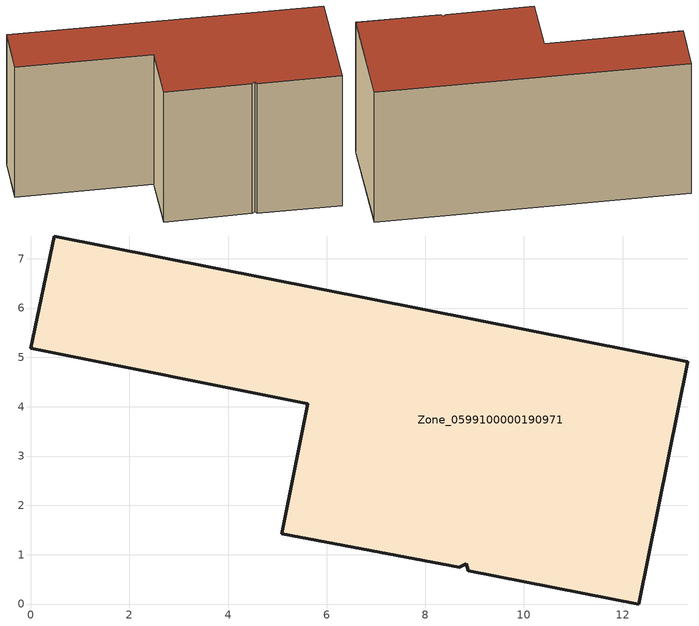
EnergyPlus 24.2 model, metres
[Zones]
Zone_0599100000190971
 floor ground (C_G): 8.83,0.82 8.68,0.74 5.09,1.42 5.62,4.06 0,5.18 0.48,7.46 13.32,4.91 12.33,0 8.87,0.68 z0
 wall outside (C_F): 0,5.18 5.62,4.06 5.09,1.42 8.68,0.74 8.83,0.82 8.87,0.68 12.33,0 13.32,4.91 0.48,7.46 0,5.18 z0:6.47
 roof outside (C_R): 8.83,0.82 8.87,0.68 12.33,0 13.32,4.91 0.48,7.46 0,5.18 5.62,4.06 5.09,1.42 8.68,0.74 z6.47
[BUILDING]
Pand.0599100000190971: North Axis=0; Terrain=City; Loads Convergence Tolerance Value=0.04; Temperature Convergence Tolerance Value=0.4; Solar Distribution=FullExterior; Maximum Number of Warmup Days=25; Minimum Number of Warmup Days=1
[Site:Location]
Rotterdam.The.Hague.AP_ZH_NLD Design_Conditions: Latitude=51.96; Longitude=4.45; Time Zone=1; Elevation=-4.5
[SITE:GROUNDTEMPERATURE:BUILDINGSURFACE]
18, 18, 18, 18, 18, 18, 18, 18, 18, 18, 18, 18
[MATERIAL] Thermal Absorptance=0.9; Solar Absorptance=0.7; Visible Absorptance=0.7
Name | Roughness | Thickness | Conductivity | Density | Specific Heat
G.TC.1946 | MediumSmooth | 0.15 | 1 | 540 | 1210
F.TC.1946 | Rough | 0.3 | 0.857143 | 1920 | 840
R.TC.1946 | MediumRough | 0.2 | 0.909091 | 1500 | 1000
[CONSTRUCTION]
C_G: G.TC.1946
C_F: F.TC.1946
C_R: R.TC.1946
[ZONE]
Zone_0599100000190971: Type=1; Multiplier=1; Ceiling Height=Autocalculate; Volume=Autocalculate; Floor Area=autocalculate; Part of Total Floor Area=Yes
[ZONEINFILTRATION:DESIGNFLOWRATE]
Infil_Zone_0599100000190971: Zone or ZoneList or Space or SpaceList=Zone_0599100000190971; Schedule=AlwaysOn; Design Flow Rate Calculation Method=Flow/Area; Flow Rate per Floor Area=0.003; Constant Term Coefficient=1; Temperature Term Coefficient=0; Velocity Term Coefficient=0; Velocity Squared Term Coefficient=0
[HVACTEMPLATE:ZONE:IDEALLOADSAIRSYSTEM]
Zone_0599100000190971: Maximum Heating Supply Air Temperature=50; Minimum Cooling Supply Air Temperature=13; Maximum Heating Supply Air Humidity Ratio=0.0156; Minimum Cooling Supply Air Humidity Ratio=0.0077; Heating Limit=NoLimit; Cooling Limit=NoLimit; Dehumidification Control Type=ConstantSensibleHeatRatio; Cooling Sensible Heat Ratio=0.7; Dehumidification Setpoint=60; Humidification Control Type=None; Humidification Setpoint=30; Outdoor Air Method=None; Outdoor Air Flow Rate per Person=0.00944; Outdoor Air Flow Rate per Zone Floor Area=0; Outdoor Air Flow Rate per Zone=0; Demand Controlled Ventilation Type=None; Outdoor Air Economizer Type=NoEconomizer; Heat Recovery Type=None; Sensible Heat Recovery Effectiveness=0.7; Latent Heat Recovery Effectiveness=0.65
[ZONECONTROL:THERMOSTAT]
ThermostatControl_Zone_0599100000190971: Zone or ZoneList=Zone_0599100000190971; Control Type Schedule=DualSetpointControlType; Control 1=Thermostat_Zone_0599100000190971; Temperature Difference Between Cutout And Setpoint=0
[THERMOSTATSETPOINT:DUALSETPOINT]
Thermostat_Zone_0599100000190971: Heating Setpoint Temperature Schedule=HeatingSetpoint_Zone_0599100000190971; Cooling Setpoint Temperature Schedule=CoolingSetpoint_Zone_0599100000190971
[SCHEDULE:COMPACT]
HeatingSetpoint_Zone_0599100000190971: Through: 12/31, For: AllDays, Until: 24:00, 21
CoolingSetpoint_Zone_0599100000190971: Through: 12/31, For: AllDays, Until: 24:00, 24
DualSetpointControlType: Through: 12/31, For: AllDays, Until: 24:00, 4
AlwaysOn: Through: 12/31, For: AllDays, Until: 24:00, 1
